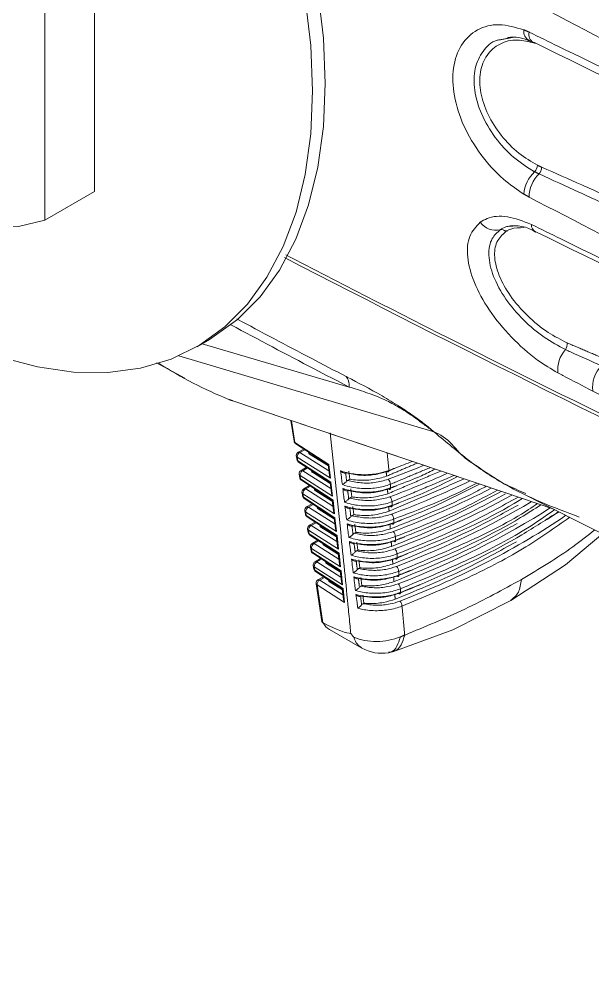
# Model space of a CAD drawing. Extents: x 2 to 136, y 1 to 99.
# Drawn here: x 99.032 to 100.569, y 7.452 to 10.04 of the extents above; entities that cross this region are included whole.
import ezdxf

# ---------------------------------------------------------------- set-up
doc = ezdxf.new("R2010")
doc.units = 0
doc.header["$MEASUREMENT"] = 0
doc.linetypes.add('SLD-Solid', pattern=[0])
doc.layers.add('OBJECT', color=7, linetype='CONTINUOUS')

msp = doc.modelspace()

# ---------------------------------------------------------------- linework, layer by layer
at = {"layer": 'OBJECT', "linetype": 'SLD-Solid', "lineweight": 15}
for p, q in [((99.2336, 9.5786), (99.2336, 16.9051)), ((99.1007, 9.5018), (99.1007, 16.8284)), ((99.1007, 9.5018), (99.2336, 9.5786)), ((100.3298, 9.475), (100.3403, 9.4727)), ((99.5077, 9.1623), (99.5416, 9.1819)), ((99.522, 9.1705), (99.9165, 9.0544)), ((99.4597, 9.1379), (100.1402, 8.9351)), ((99.3999, 9.1191), (99.4759, 9.0782)), ((99.5937, 9.0212), (100.3337, 8.7714)), ((99.7599, 8.9648), (99.7685, 8.9092)), ((99.762, 8.9641), (99.7711, 8.9059)), ((99.7711, 8.9059), (99.8622, 8.8466)), ((99.773, 8.9024), (99.8602, 8.8456)), ((99.7946, 8.8883), (99.7796, 8.8796)), ((99.7973, 8.8865), (99.7845, 8.8791)), ((99.7845, 8.8791), (99.8619, 8.8302)), ((99.8076, 8.8798), (99.8079, 8.8779)), ((99.8098, 8.8784), (99.8104, 8.8747)), ((99.7747, 8.8694), (99.7761, 8.8603)), ((99.7772, 8.8661), (99.7786, 8.857)), ((99.8664, 8.8097), (99.7772, 8.8661)), ((99.7786, 8.857), (99.8676, 8.7991)), ((99.7806, 8.8534), (99.8656, 8.7981)), ((99.8605, 8.843), (99.8104, 8.8747)), ((99.8021, 8.8394), (99.7872, 8.8307)), ((99.8048, 8.8376), (99.7921, 8.8302)), ((99.7921, 8.8302), (99.8673, 8.7827)), ((99.8152, 8.8309), (99.8155, 8.829)), ((99.8174, 8.8294), (99.818, 8.8258)), ((99.8658, 8.7955), (99.818, 8.8258)), ((99.8602, 8.8456), (99.8633, 8.8181)), ((99.8622, 8.8466), (99.8664, 8.8097)), ((99.918, 8.8074), (99.9156, 8.8291)), ((99.7823, 8.8205), (99.7837, 8.8113)), ((99.7848, 8.8172), (99.7862, 8.808)), ((99.8718, 8.7622), (99.7848, 8.8172)), ((99.7862, 8.808), (99.873, 8.7516)), ((99.7881, 8.8045), (99.8709, 8.7506)), ((99.9123, 8.8041), (99.918, 8.8074)), ((99.8097, 8.7904), (99.7947, 8.7818)), ((99.8124, 8.7887), (99.7997, 8.7813)), ((99.7997, 8.7813), (99.8727, 8.7352)), ((99.8228, 8.7819), (99.823, 8.7801)), ((99.825, 8.7805), (99.8255, 8.7769)), ((99.8712, 8.748), (99.8255, 8.7769)), ((99.8656, 8.7981), (99.8687, 8.7705)), ((99.8676, 8.7991), (99.8718, 8.7622)), ((99.9234, 8.7599), (99.921, 8.7815)), ((99.7899, 8.7716), (99.7913, 8.7624)), ((99.7924, 8.7683), (99.7938, 8.7591)), ((99.8771, 8.7147), (99.7924, 8.7683)), ((99.7938, 8.7591), (99.8783, 8.704)), ((99.7957, 8.7555), (99.8763, 8.703)), ((99.8709, 8.7506), (99.8741, 8.723)), ((99.873, 8.7516), (99.8771, 8.7147)), ((99.9181, 8.7568), (99.9234, 8.7599)), ((100.3337, 8.7714), (100.4646, 8.7272)), ((100.3337, 8.7714), (100.3363, 8.7706)), ((99.7974, 8.7227), (99.7989, 8.7134)), ((99.8172, 8.7415), (99.8023, 8.7329)), ((99.8199, 8.7398), (99.8072, 8.7324)), ((99.8072, 8.7324), (99.8781, 8.6877)), ((99.8303, 8.733), (99.8306, 8.7312)), ((99.8326, 8.7315), (99.8331, 8.728)), ((99.8766, 8.7004), (99.8331, 8.728)), ((99.9288, 8.7124), (99.9264, 8.734)), ((99.7999, 8.7194), (99.8014, 8.7101)), ((99.8825, 8.6672), (99.7999, 8.7194)), ((99.8014, 8.7101), (99.8837, 8.6565)), ((99.8033, 8.7066), (99.8817, 8.6555)), ((99.8763, 8.7031), (99.8794, 8.6755)), ((99.8783, 8.704), (99.8825, 8.6672)), ((99.9239, 8.7095), (99.9288, 8.7124)), ((99.805, 8.6738), (99.8064, 8.6645)), ((99.8075, 8.6705), (99.8089, 8.6612)), ((99.8879, 8.6197), (99.8075, 8.6705)), ((99.8248, 8.6926), (99.8099, 8.684)), ((99.8275, 8.6908), (99.8148, 8.6835)), ((99.8148, 8.6835), (99.8834, 8.6401)), ((99.8379, 8.684), (99.8382, 8.6823)), ((99.8401, 8.6826), (99.8407, 8.6791)), ((99.882, 8.6529), (99.8407, 8.6791)), ((99.9342, 8.6649), (99.9317, 8.6865)), ((99.8089, 8.6612), (99.8891, 8.609)), ((99.8109, 8.6576), (99.8871, 8.608)), ((99.8817, 8.6555), (99.8848, 8.628)), ((99.8837, 8.6565), (99.8879, 8.6197)), ((99.9297, 8.6623), (99.9342, 8.6649)), ((99.8126, 8.6249), (99.814, 8.6155)), ((99.8151, 8.6216), (99.8165, 8.6122)), ((99.8933, 8.5722), (99.8151, 8.6216)), ((99.8323, 8.6437), (99.8175, 8.6351)), ((99.835, 8.6419), (99.8224, 8.6346)), ((99.8224, 8.6346), (99.8888, 8.5926)), ((99.8455, 8.6351), (99.8458, 8.6334)), ((99.8477, 8.6336), (99.8483, 8.6301)), ((99.8874, 8.6054), (99.8483, 8.6301)), ((99.9396, 8.6173), (99.9371, 8.639)), ((99.8165, 8.6122), (99.8945, 8.5615)), ((99.8185, 8.6087), (99.8925, 8.5605)), ((99.8398, 8.5947), (99.825, 8.5862)), ((99.8425, 8.593), (99.83, 8.5857)), ((99.8871, 8.608), (99.8902, 8.5805)), ((99.8891, 8.609), (99.8933, 8.5722)), ((99.9356, 8.615), (99.9396, 8.6173)), ((99.8201, 8.576), (99.8216, 8.5666)), ((99.8226, 8.5727), (99.8241, 8.5633)), ((99.8987, 8.5246), (99.8226, 8.5727)), ((99.83, 8.5857), (99.8942, 8.5451)), ((99.8531, 8.5861), (99.8533, 8.5845)), ((99.8553, 8.5847), (99.8558, 8.5812)), ((99.8928, 8.5579), (99.8558, 8.5812)), ((99.9415, 8.5678), (99.945, 8.5698)), ((99.945, 8.5698), (99.9425, 8.5915)), ((99.8241, 8.5633), (99.8999, 8.514)), ((99.826, 8.5597), (99.8979, 8.513)), ((99.8474, 8.5458), (99.8326, 8.5373)), ((99.8501, 8.5441), (99.8375, 8.5368)), ((99.8925, 8.5605), (99.8956, 8.533)), ((99.8945, 8.5615), (99.8987, 8.5246)), ((99.9503, 8.5223), (99.9479, 8.544)), ((99.8277, 8.5271), (99.8434, 8.4259)), ((99.8302, 8.5238), (99.8459, 8.4223)), ((99.9041, 8.4771), (99.8302, 8.5238)), ((99.8375, 8.5368), (99.8996, 8.4976)), ((99.8607, 8.5372), (99.8609, 8.5356)), ((99.8629, 8.5357), (99.8634, 8.5323)), ((99.8981, 8.5104), (99.8634, 8.5323)), ((99.9475, 8.5206), (99.9503, 8.5223)), ((99.8978, 8.513), (99.901, 8.4854)), ((99.8999, 8.514), (99.9041, 8.4771)), ((99.9557, 8.4748), (99.9533, 8.4964)), ((99.9534, 8.4735), (99.9557, 8.4748)), ((99.8636, 8.4045), (99.9503, 8.3544)), ((100.0227, 8.3423), (100.0313, 8.3442))]:
    msp.add_line(p, q, dxfattribs=at)
at = {"layer": 'OBJECT', "linetype": 'SLD-Solid', "lineweight": 15, "flags": 128}
for points in [[(99.5416, 9.1819), (99.5486, 9.186), (99.617, 9.2352), (99.6777, 9.2961), (99.73, 9.3682), (99.7735, 9.4507), (99.8077, 9.5429), (99.8324, 9.644), (99.8473, 9.7529), (99.8523, 9.8686), (99.8473, 9.9901), (99.8324, 10.1163), (99.8077, 10.2458), (99.7735, 10.3776), (99.73, 10.5103), (99.6777, 10.6428), (99.617, 10.7737), (99.5486, 10.9019), (99.4731, 11.0261), (99.3912, 11.1452), (99.3036, 11.2581), (99.235, 11.3377)], [(97.9079, 10.219), (97.9578, 10.1189), (98.029, 9.9921), (98.107, 9.8697), (98.1912, 9.7529), (98.2808, 9.6427), (98.3748, 9.5402), (98.4724, 9.4464), (98.5726, 9.3622), (98.6747, 9.2882), (98.7775, 9.2253), (98.8801, 9.1741), (98.9816, 9.1349), (99.0809, 9.1082), (99.1773, 9.0942), (99.2697, 9.0931), (99.3572, 9.1048), (99.4392, 9.1294), (99.5147, 9.1664), (99.5831, 9.2156), (99.6437, 9.2765), (99.696, 9.3486), (99.7395, 9.4311), (99.7738, 9.5233), (99.7985, 9.6244), (99.8134, 9.7333), (99.8184, 9.849), (99.8134, 9.9705), (99.7985, 10.0967), (99.7738, 10.2262), (99.7395, 10.358), (99.696, 10.4907), (99.6437, 10.6232), (99.5831, 10.7541), (99.5147, 10.8823), (99.4392, 11.0065), (99.3572, 11.1256), (99.2697, 11.2385), (99.2336, 11.2803)], [(98.2168, 10.0121), (98.2877, 9.9135), (98.3642, 9.8221), (98.4451, 9.7393), (98.5293, 9.6664), (98.6154, 9.6044), (98.7021, 9.5543), (98.7882, 9.5169), (98.8723, 9.4927), (98.9533, 9.482), (99.0298, 9.4851), (99.1007, 9.5018)], [(100.3993, 9.9822), (100.405, 9.9803), (100.4152, 9.9754)], [(99.5992, 9.0189), (99.9728, 8.8932), (100.3363, 8.7706)], [(100.0175, 8.828), (100.0186, 8.8273), (100.0195, 8.8269), (100.0204, 8.8268), (100.0212, 8.827), (100.0219, 8.8276), (100.0224, 8.8284), (100.0227, 8.8296), (100.0229, 8.831)], [(100.0221, 8.7813), (100.0231, 8.7806), (100.0241, 8.7801), (100.025, 8.78), (100.0258, 8.7803), (100.0264, 8.7808), (100.0269, 8.7817), (100.0273, 8.7828), (100.0274, 8.7842)], [(100.0266, 8.7346), (100.0276, 8.7338), (100.0286, 8.7334), (100.0295, 8.7333), (100.0303, 8.7335), (100.0309, 8.7341), (100.0315, 8.735), (100.0318, 8.7361), (100.0319, 8.7375)], [(100.0311, 8.6879), (100.0321, 8.6871), (100.0331, 8.6867), (100.034, 8.6866), (100.0348, 8.6868), (100.0355, 8.6874), (100.036, 8.6883), (100.0363, 8.6894), (100.0365, 8.6908)], [(100.35, 8.4824), (100.4959, 8.5782), (100.5958, 8.6615)], [(100.0355, 8.6412), (100.0366, 8.6404), (100.0375, 8.64), (100.0385, 8.6399), (100.0393, 8.6401), (100.0399, 8.6407), (100.0405, 8.6416), (100.0408, 8.6427), (100.041, 8.6441)], [(100.04, 8.5945), (100.041, 8.5937), (100.042, 8.5933), (100.0429, 8.5932), (100.0437, 8.5935), (100.0444, 8.594), (100.0449, 8.5949), (100.0453, 8.5961), (100.0454, 8.5974)], [(100.0444, 8.5478), (100.0455, 8.547), (100.0465, 8.5466), (100.0474, 8.5465), (100.0482, 8.5468), (100.0489, 8.5473), (100.0494, 8.5482), (100.0497, 8.5494), (100.0499, 8.5508)], [(100.0488, 8.5011), (100.0499, 8.5004), (100.0509, 8.5), (100.0518, 8.4999), (100.0526, 8.5001), (100.0533, 8.5007), (100.0538, 8.5016), (100.0542, 8.5027), (100.0543, 8.5041)], [(100.033, 8.3446), (100.1939, 8.4038), (100.35, 8.4824)]]:
    msp.add_lwpolyline(points, dxfattribs=at)
at = {"layer": 'OBJECT', "linetype": 'SLD-Solid', "lineweight": 15}
for centre, radius, start, end in [((100.3571, 9.9056), 0.0871, 61.0066, 100.6556), ((100.4134, 10.0086), 0.0293, 172.9089, 241.9965), ((100.4247, 10.0005), 0.0268, 168.4453, 237.8734), ((122.6086, 55.2861), 50.453, 243.8981, 246.50991), ((100.4781, 9.5632), 0.0942, 133.3263, 174.7892), ((100.3917, 9.6514), 0.0294, 317.8839, 355.3512), ((100.4051, 9.6439), 0.0271, 318.3427, 359.7232), ((100.4862, 9.5626), 0.0877, 133.8339, 179.1761), ((100.3096, 9.526), 0.0512, 215.3601, 283.3663), ((100.3245, 9.4623), 0.0143, 37.6517, 102.5397), ((100.3604, 9.3871), 0.0999, 56.1493, 102.3301), ((100.4277, 9.4902), 0.0231, 179.9651, 240.8632), ((122.7539, 54.8045), 50.5379, 243.76939, 246.37244), ((121.4409, 51.2959), 47.1798, 242.61971, 246.45069), ((100.4758, 9.1701), 0.0252, 322.8439, 6.2674), ((100.5568, 9.1006), 0.0815, 138.3373, 185.7076), ((100.0348, 10.1025), 1.1679, 237.4686, 247.8095), ((100.651, 9.0528), 0.0824, 134.7607, 186.2275), ((100.1266, 8.8957), 0.0417, 62.947, 71.001), ((99.7784, 8.9107), 0.01, 188.8019, 236.9399), ((99.7732, 8.9101), 0.00472, 191.2048, 243.2281), ((99.7757, 8.9061), 0.00462, 182.4762, 234.3658), ((99.7846, 8.8709), 0.01, 119.9973, 180), ((99.7915, 8.8667), 0.0143, 119.0768, 182.2792), ((99.7817, 8.8751), 0.00496, 54.7099, 114.6525), ((99.7846, 8.8709), 0.01, 180, 188.8019), ((99.7793, 8.8703), 0.00472, 191.207, 243.2272), ((99.786, 8.8618), 0.01, 188.8019, 236.9399), ((99.7808, 8.8612), 0.00472, 191.2043, 243.2379), ((99.7832, 8.8572), 0.00462, 182.4804, 234.3552), ((99.7922, 8.822), 0.01, 119.9973, 180), ((99.799, 8.8178), 0.0143, 119.0749, 182.2793), ((99.7892, 8.8262), 0.00496, 54.6844, 114.6779), ((99.7922, 8.822), 0.01, 180, 188.8019), ((99.7869, 8.8214), 0.00472, 191.2017, 243.2325), ((99.7936, 8.8128), 0.01, 188.8019, 236.9399), ((99.7883, 8.8122), 0.00472, 191.2015, 243.2314), ((99.7908, 8.8082), 0.00462, 182.4918, 234.3446), ((100.0072, 8.7937), 0.0193, 359.708, 43.6784), ((99.7997, 8.7731), 0.01, 119.9973, 180), ((99.8066, 8.7689), 0.0143, 119.0767, 182.2776), ((99.7968, 8.7773), 0.00496, 54.7099, 114.6525), ((99.7997, 8.7731), 0.01, 180, 188.8019), ((99.7945, 8.7725), 0.00472, 191.2055, 243.2367), ((99.8012, 8.7639), 0.01, 188.8019, 236.9399), ((99.7959, 8.7633), 0.00472, 191.207, 243.2272), ((99.7984, 8.7593), 0.00462, 182.4734, 234.3695), ((100.0118, 8.747), 0.0192, 359.723, 43.9033), ((115.9563, 39.1905), 34.1768, 242.90102, 248.22557), ((99.8073, 8.7242), 0.01, 119.9973, 180), ((99.8073, 8.7242), 0.01, 180, 188.8019), ((99.8021, 8.7236), 0.00472, 191.2066, 243.2284), ((99.8142, 8.72), 0.0143, 119.0796, 182.2765), ((99.8044, 8.7284), 0.00496, 54.7099, 114.6525), ((99.8087, 8.715), 0.01, 188.8019, 236.9399), ((99.8035, 8.7143), 0.00472, 191.2061, 243.2268), ((99.806, 8.7103), 0.00462, 182.477, 234.3658), ((100.0164, 8.7003), 0.0191, 359.7362, 44.1297), ((99.8149, 8.6753), 0.01, 119.9973, 180), ((99.8149, 8.6753), 0.01, 180, 188.8019), ((99.8096, 8.6747), 0.00472, 191.202, 243.233), ((99.8217, 8.6711), 0.0143, 119.0755, 182.2788), ((99.812, 8.6795), 0.00496, 54.694, 114.6684), ((99.8163, 8.666), 0.01, 188.8019, 236.9399), ((99.8111, 8.6654), 0.00472, 191.2001, 243.2408), ((99.8136, 8.6614), 0.00462, 182.4807, 234.3557), ((100.021, 8.6537), 0.019, 359.7469, 44.3582), ((99.8225, 8.6264), 0.01, 119.9973, 180), ((99.8225, 8.6264), 0.01, 180, 188.8019), ((99.8172, 8.6258), 0.00472, 191.2118, 243.2232), ((99.8293, 8.6222), 0.0143, 119.0768, 182.2794), ((99.8195, 8.6306), 0.00496, 54.7099, 114.6525), ((100.0256, 8.607), 0.0189, 359.7602, 44.5854), ((99.8239, 8.6171), 0.01, 188.8019, 236.9399), ((99.8187, 8.6164), 0.00472, 191.2013, 243.2324), ((99.8211, 8.6124), 0.00462, 182.4911, 234.3444), ((99.83, 8.5775), 0.01, 119.9973, 180), ((99.83, 8.5775), 0.01, 180, 188.8019), ((99.8248, 8.5769), 0.00472, 191.2073, 243.2277), ((99.8369, 8.5733), 0.0143, 119.0796, 182.2765), ((99.8271, 8.5817), 0.00496, 54.7099, 114.6525), ((100.0301, 8.5603), 0.0188, 359.7753, 44.8093), ((99.8315, 8.5681), 0.01, 188.8019, 236.9399), ((99.8262, 8.5675), 0.00472, 191.2018, 243.2319), ((99.8287, 8.5635), 0.00462, 182.4763, 234.3657), ((99.8376, 8.5286), 0.01, 119.9973, 180), ((99.8376, 8.5286), 0.01, 180, 188.8019), ((99.8323, 8.528), 0.00472, 191.2043, 243.2379), ((99.8445, 8.5244), 0.0143, 119.0755, 182.2788), ((99.8347, 8.5328), 0.00496, 54.694, 114.6684), ((100.0347, 8.5137), 0.0188, 359.7875, 45.039), ((100.0392, 8.4671), 0.0187, 359.8005, 45.2674), ((100.0039, 8.4522), 0.1115, 241.1281, 279.474)]:
    msp.add_arc(centre, radius, start, end, dxfattribs=at)
for centre, major_axis, ratio, start_param, end_param in [((99.8179, 8.8785), (0.0101, 0.0001), 0.569185, 3.222173, 3.860589), ((99.8255, 8.8296), (0.0101, 0.0001), 0.569185, 3.222173, 3.860589), ((99.8696, 8.8514), (0.0094, 0.00581), 0.034264, 3.157743, 3.78947), ((98.8246, 9.8918), (2.2176, 0.0166), 0.572227, 5.276105, 5.287253), ((98.8232, 9.8994), (2.2169, -0.0169), 0.582304, 5.287711, 5.338827), ((99.8737, 8.8146), (-0.0075, 0.0119), 0.628226, 0.918937, 1.582964), ((98.8232, 9.8487), (2.2137, -0.0169), 0.582304, 5.291076, 5.375266), ((98.8232, 9.7981), (2.2104, -0.0169), 0.582304, 5.294449, 5.411712), ((99.8331, 8.7807), (0.0101, 0.0001), 0.569185, 3.222173, 3.860589), ((99.875, 8.8039), (0.0094, 0.00581), 0.034264, 3.157743, 3.78947), ((98.8246, 9.8412), (2.2143, 0.0166), 0.572227, 5.279468, 5.291168), ((98.8232, 9.7475), (2.2072, -0.0168), 0.582304, 5.29783, 5.448165), ((99.8791, 8.767), (-0.0075, 0.0119), 0.628226, 0.918937, 1.582964), ((99.8803, 8.7564), (0.0094, 0.00581), 0.034264, 3.157743, 3.78947), ((98.8232, 9.6969), (2.2039, -0.0168), 0.582304, 5.301219, 5.483373), ((99.8406, 8.7318), (0.0101, 0.0001), 0.569185, 3.222173, 3.860589), ((99.8845, 8.7195), (-0.0075, 0.0119), 0.628226, 0.918937, 1.582964), ((98.8246, 9.7905), (2.2111, 0.0166), 0.572227, 5.282839, 5.295171), ((98.8232, 9.6462), (2.2007, -0.0168), 0.582304, 5.304616, 5.518223), ((98.8232, 9.5956), (2.1974, -0.0168), 0.582304, 5.308021, 5.554629), ((99.8857, 8.7089), (0.0094, 0.00581), 0.034264, 3.157743, 3.78947), ((98.8246, 9.7399), (2.2078, 0.0165), 0.572227, 5.286218, 5.299967), ((98.8232, 9.545), (2.1942, -0.0167), 0.582304, 5.311435, 5.58482), ((98.8246, 9.5374), (2.1948, 0.0164), 0.572227, 5.539778, 5.561715), ((99.8482, 8.6829), (0.0101, 0.0001), 0.569185, 3.222173, 3.860589), ((99.8899, 8.672), (-0.0075, 0.0119), 0.628226, 0.918937, 1.582964), ((99.8911, 8.6613), (0.0094, 0.00581), 0.034264, 3.157743, 3.78947), ((98.8246, 9.6893), (2.2046, 0.0165), 0.572227, 5.289605, 5.305336), ((99.8558, 8.634), (0.0101, 0.0001), 0.569185, 3.222173, 3.860589), ((99.8953, 8.6245), (-0.0075, 0.0119), 0.628226, 0.918937, 1.582964), ((99.8965, 8.6138), (0.0094, 0.00581), 0.034264, 3.157743, 3.78947), ((98.8246, 9.6387), (2.2013, 0.0165), 0.572227, 5.293, 5.311646), ((99.8634, 8.5851), (0.0101, 0.0001), 0.569185, 3.222173, 3.860589), ((99.9007, 8.577), (-0.0075, 0.0119), 0.628226, 0.918937, 1.582964), ((99.9019, 8.5663), (0.0094, 0.00581), 0.034264, 3.157743, 3.78947), ((98.8246, 9.588), (2.1981, 0.0165), 0.572227, 5.296403, 5.319764), ((99.8709, 8.5362), (0.0101, 0.0001), 0.569185, 3.222173, 3.860589), ((99.906, 8.5295), (-0.0075, 0.0119), 0.628226, 0.918937, 1.582964), ((98.8246, 9.5374), (2.1948, 0.0164), 0.572227, 5.299815, 5.33212), ((99.9073, 8.5188), (0.0094, 0.00581), 0.034264, 3.157743, 3.78947), ((99.9114, 8.4819), (-0.0075, 0.0119), 0.628226, 0.918937, 1.582964), ((98.3909, 9.3932), (1.5344, -0.9976), 0.038755, 5.984867, 6.22598), ((99.9207, 8.5101), (0.0554, 0.1065), 0.604579, 2.781893, 3.114951)]:
    msp.add_ellipse(centre, major_axis=major_axis, ratio=ratio, start_param=start_param, end_param=end_param, dxfattribs=at)
for points, knots in [([(99.2336, 11.5534), (99.2341, 11.5531), (99.2924, 11.5201), (99.5832, 11.3564), (100.1477, 11.0464), (100.9403, 10.6302), (101.7852, 10.2053), (102.3624, 9.9322), (102.651, 9.7957)], [0, 0, 0, 0, 0.000431, 0.053488, 0.265724, 0.510472, 0.755253, 1, 1, 1, 1]), ([(102.6337, 9.7669), (102.3353, 9.9081), (101.7386, 10.1903), (100.8655, 10.6306), (100.028, 11.0707), (99.4916, 11.3707), (99.2336, 11.5151)], [0, 0, 0, 0, 0.25437, 0.50874, 0.763705, 1, 1, 1, 1]), ([(99.2336, 11.4049), (99.465, 11.2756), (99.98, 10.9879), (100.8026, 10.5565), (101.6948, 10.1071), (102.3058, 9.8187), (102.6112, 9.6746)], [0, 0, 0, 0, 0.213567, 0.475298, 0.737649, 1, 1, 1, 1]), ([(102.5806, 9.6224), (102.5531, 9.6352), (102.4154, 9.6993), (102.0593, 9.8672), (101.5169, 10.1297), (100.7996, 10.4901), (100.0347, 10.8892), (99.4951, 11.1885), (99.2331, 11.3338)], [0, 0, 0, 0, 0.023753, 0.118768, 0.308831, 0.498894, 0.756651, 1, 1, 1, 1]), ([(100.5691, 10.5244), (100.5956, 10.5117), (100.7282, 10.4482), (101.075, 10.2843), (101.6144, 10.036), (102.1528, 9.7966), (102.4763, 9.6573), (102.5785, 9.6133)], [0, 0, 0, 0, 0.040495, 0.202477, 0.526502, 0.850526, 1, 1, 1, 1]), ([(100.4723, 10.1515), (100.4802, 10.1479), (100.5201, 10.1299), (100.6877, 10.0543), (101.3699, 9.7464), (102.0201, 9.4529), (102.5428, 9.217)], [0, 0, 0, 0, 0.011559, 0.057797, 0.242748, 1, 1, 1, 1]), ([(100.4633, 10.1342), (100.8002, 9.9596), (101.4743, 9.6103), (102.1713, 9.2773), (102.5199, 9.1108)], [0, 0, 0, 0, 0.499822, 1, 1, 1, 1]), ([(102.4876, 9.0493), (102.4601, 9.0622), (102.3228, 9.127), (101.9674, 9.2968), (101.4261, 9.562), (100.8697, 9.8435), (100.5318, 10.0202), (100.4047, 10.0867)], [0, 0, 0, 0, 0.038714, 0.19357, 0.503334, 0.813098, 1, 1, 1, 1]), ([(100.3843, 9.5717), (100.3658, 9.5842), (100.3247, 9.6122), (100.2671, 9.6763), (100.2205, 9.7544), (100.1944, 9.836), (100.192, 9.9122), (100.214, 9.9749), (100.2576, 10.0156), (100.3167, 10.0318), (100.3618, 10.0187), (100.3843, 10.0122)], [0, 0, 0, 0, 0.092377, 0.205904, 0.319098, 0.43222, 0.545967, 0.660462, 0.7748, 0.887588, 1, 1, 1, 1]), ([(100.3984, 10.0059), (100.4248, 9.9931), (100.5565, 9.929), (100.9008, 9.7634), (101.4363, 9.5123), (102.0015, 9.2558), (102.3542, 9.101), (102.4871, 9.0426)], [0, 0, 0, 0, 0.038703, 0.193516, 0.503195, 0.812873, 1, 1, 1, 1]), ([(100.4135, 9.6317), (100.3943, 9.6436), (100.356, 9.6674), (100.3057, 9.7227), (100.2686, 9.7857), (100.2497, 9.8506), (100.2509, 9.9104), (100.273, 9.9562), (100.2988, 9.9822), (100.3187, 9.9852), (100.3218, 9.9857)], [0, 0, 0, 0, 0.140021, 0.280187, 0.420998, 0.560874, 0.699088, 0.836552, 0.974885, 1, 1, 1, 1]), ([(100.4129, 9.9765), (100.3975, 9.9804), (100.3639, 9.9889), (100.3186, 9.9768), (100.2833, 9.9466), (100.2652, 9.9001), (100.2664, 9.8441), (100.2863, 9.7845), (100.3223, 9.7278), (100.3693, 9.6794), (100.4042, 9.6589), (100.421, 9.649)], [0, 0, 0, 0, 0.097546, 0.212596, 0.32784, 0.441951, 0.554466, 0.666347, 0.779137, 0.893616, 1, 1, 1, 1]), ([(100.4323, 9.6437), (100.4682, 9.628), (100.5232, 9.604), (100.5782, 9.5794), (100.5972, 9.5708)], [0, 0, 0, 0, 0.653616, 1, 1, 1, 1]), ([(100.5882, 9.5512), (100.5694, 9.5599), (100.5151, 9.585), (100.4609, 9.6097), (100.4254, 9.6258)], [0, 0, 0, 0, 0.346407, 1, 1, 1, 1]), ([(102.4871, 8.5292), (102.4595, 8.5421), (102.3219, 8.6067), (101.9656, 8.7759), (101.4229, 9.0404), (100.865, 9.3212), (100.5261, 9.4974), (100.3984, 9.5638)], [0, 0, 0, 0, 0.038703, 0.193516, 0.503195, 0.812873, 1, 1, 1, 1]), ([(100.2678, 9.4964), (100.2737, 9.4999), (100.2933, 9.5115), (100.3386, 9.5161), (100.3827, 9.4988), (100.4047, 9.4902)], [0, 0, 0, 0, 0.177217, 0.589279, 1, 1, 1, 1]), ([(100.4757, 9.0925), (100.4575, 9.1032), (100.4151, 9.1283), (100.3491, 9.187), (100.2894, 9.2598), (100.2483, 9.3352), (100.2305, 9.4041), (100.2351, 9.4624), (100.2569, 9.4851), (100.2678, 9.4964)], [0, 0, 0, 0, 0.113847, 0.266221, 0.419042, 0.568814, 0.71471, 0.857561, 1, 1, 1, 1]), ([(100.4959, 9.1548), (100.4767, 9.165), (100.4383, 9.1855), (100.3818, 9.2338), (100.3337, 9.2904), (100.3001, 9.3517), (100.2874, 9.4086), (100.2952, 9.4525), (100.3134, 9.469), (100.3214, 9.4762)], [0, 0, 0, 0, 0.14155, 0.283787, 0.432637, 0.585437, 0.737167, 0.884055, 1, 1, 1, 1]), ([(100.3214, 9.4762), (100.3261, 9.4791), (100.337, 9.4859), (100.3524, 9.4862), (100.3612, 9.4863)], [0, 0, 0, 0, 0.424719, 1, 1, 1, 1]), ([(100.3853, 9.4819), (100.3727, 9.4817), (100.3538, 9.4815), (100.3403, 9.4736), (100.3358, 9.471)], [0, 0, 0, 0, 0.667722, 1, 1, 1, 1]), ([(100.4047, 9.4902), (100.431, 9.4773), (100.5624, 9.413), (100.9058, 9.2468), (101.4399, 8.9947), (102.0036, 8.7372), (102.3553, 8.5817), (102.4876, 8.5232)], [0, 0, 0, 0, 0.038714, 0.19357, 0.503334, 0.813098, 1, 1, 1, 1]), ([(100.3358, 9.471), (100.3269, 9.4626), (100.3089, 9.4458), (100.3037, 9.4031), (100.316, 9.3528), (100.3467, 9.2978), (100.3927, 9.2446), (100.4471, 9.1998), (100.4838, 9.1814), (100.5009, 9.1728)], [0, 0, 0, 0, 0.138029, 0.276202, 0.417078, 0.562971, 0.714021, 0.86692, 1, 1, 1, 1]), ([(99.7465, 9.4085), (99.8941, 9.3326), (100.2482, 9.1506), (100.8953, 8.8327), (101.6887, 8.4557), (102.2833, 8.1902), (102.5806, 8.0575)], [0, 0, 0, 0, 0.161478, 0.387353, 0.693677, 1, 1, 1, 1]), ([(99.9165, 9.0543), (99.8851, 9.0706), (99.7789, 9.1255), (99.6734, 9.1817), (99.5992, 9.2213)], [0, 0, 0, 0, 0.296122, 1, 1, 1, 1]), ([(99.6151, 9.2372), (99.6813, 9.2018), (99.7787, 9.1497), (99.8769, 9.0989), (99.9083, 9.0826)], [0, 0, 0, 0, 0.679585, 1, 1, 1, 1]), ([(100.593, 9.1113), (100.5653, 9.1237), (100.5329, 9.1382), (100.5006, 9.1527), (100.4959, 9.1548)], [0, 0, 0, 0, 0.856217, 1, 1, 1, 1]), ([(100.5691, 9.0438), (100.5425, 9.0576), (100.5114, 9.0737), (100.4802, 9.0901), (100.4757, 9.0925)], [0, 0, 0, 0, 0.853894, 1, 1, 1, 1]), ([(99.9083, 9.0826), (99.9092, 9.0821), (99.9399, 9.0662), (99.9853, 9.0426), (100.0483, 9.0048), (100.0892, 8.9771), (100.1228, 8.9522), (100.138, 8.9392), (100.1455, 8.9328)], [0, 0, 0, 0, 0.01186, 0.400275, 0.577865, 0.721205, 0.860697, 1, 1, 1, 1]), ([(99.9083, 9.0826), (99.9109, 9.079), (99.916, 9.0719), (99.9164, 9.0602), (99.9165, 9.0543)], [0, 0, 0, 0, 0.500003, 1, 1, 1, 1]), ([(100.1402, 8.9351), (100.1402, 8.9351), (100.1349, 8.9417), (100.1178, 8.9532), (100.0883, 8.9759), (100.0642, 8.9914), (100.0392, 9.0066), (100.0226, 9.0154), (99.9929, 9.0288), (99.961, 9.0405), (99.9306, 9.0503), (99.9165, 9.0544), (99.9165, 9.0544)], [0, 0, 0, 0, 0.000009, 0.138314, 0.276606, 0.396733, 0.417143, 0.570177, 0.591105, 0.795128, 0.999992, 1, 1, 1, 1]), ([(102.5785, 8.0641), (102.5508, 8.0769), (102.4122, 8.1408), (102.0537, 8.3085), (101.5079, 8.5708), (100.9778, 8.8343), (100.6671, 8.9936), (100.5691, 9.0438)], [0, 0, 0, 0, 0.040495, 0.202477, 0.526502, 0.850527, 1, 1, 1, 1]), ([(99.9206, 8.3938), (99.9202, 8.3981), (99.9181, 8.4196), (99.9092, 8.5102), (99.8919, 8.6846), (99.8749, 8.8427), (99.8653, 8.9313)], [0, 0, 0, 0, 0.024147, 0.120738, 0.507103, 1, 1, 1, 1]), ([(100.2547, 8.8452), (100.2473, 8.8496), (100.2057, 8.8746), (100.1836, 8.9222), (100.1402, 8.9351), (100.1402, 8.9351), (100.1402, 8.9351)], [0, 0, 0, 0, 0.177098, 0.999989, 0.999998, 1, 1, 1, 1]), ([(100.1455, 8.9328), (100.1762, 8.907), (100.2376, 8.8555), (100.3182, 8.7989), (100.3724, 8.7765), (100.3896, 8.7694)], [0, 0, 0, 0, 0.405198, 0.810396, 1, 1, 1, 1]), ([(100.0229, 8.831), (100.0285, 8.833), (100.0496, 8.8409), (100.0703, 8.8491), (100.0854, 8.8552)], [0, 0, 0, 0, 0.265734, 1, 1, 1, 1]), ([(99.8935, 8.8298), (99.8958, 8.829), (99.9038, 8.8262), (99.9248, 8.8211), (99.9583, 8.8181), (99.9947, 8.8218), (100.0147, 8.8283), (100.0229, 8.831)], [0, 0, 0, 0, 0.059775, 0.207161, 0.501412, 0.795934, 1, 1, 1, 1]), ([(99.8935, 8.8298), (99.8935, 8.8298), (99.8945, 8.8288), (99.8968, 8.8266), (99.9005, 8.8244), (99.9042, 8.8234), (99.906, 8.8239), (99.9068, 8.8241)], [0, 0, 0, 0, 0.007738, 0.250681, 0.570349, 0.807207, 1, 1, 1, 1]), ([(99.898, 8.7931), (99.8974, 8.7981), (99.8959, 8.8104), (99.8944, 8.8226), (99.8935, 8.8298)], [0, 0, 0, 0, 0.412558, 1, 1, 1, 1]), ([(100.0175, 8.828), (100.0064, 8.8248), (99.9842, 8.8182), (99.9447, 8.8166), (99.9204, 8.8218), (99.9078, 8.8246)], [0, 0, 0, 0, 0.324207, 0.648491, 1, 1, 1, 1]), ([(100.0274, 8.7842), (100.033, 8.7863), (100.0609, 8.7969), (100.1027, 8.8123), (100.1352, 8.8283), (100.1473, 8.8343)], [0, 0, 0, 0, 0.135134, 0.675754, 1, 1, 1, 1]), ([(100.5332, 8.7058), (100.4645, 8.7317), (100.3663, 8.7687), (100.2804, 8.8276), (100.2547, 8.8452)], [0, 0, 0, 0, 0.699958, 1, 1, 1, 1]), ([(99.9095, 8.8019), (99.9087, 8.8011), (99.9072, 8.7996), (99.9042, 8.7972), (99.901, 8.7949), (99.8989, 8.7936), (99.898, 8.7931), (99.898, 8.7931)], [0, 0, 0, 0, 0.199292, 0.39709, 0.700903, 0.992025, 1, 1, 1, 1]), ([(99.9095, 8.8019), (99.9103, 8.8026), (99.9112, 8.8034), (99.9121, 8.804), (99.9123, 8.8041)], [0, 0, 0, 0, 0.843625, 1, 1, 1, 1]), ([(99.9123, 8.8041), (99.9238, 8.8015), (99.9469, 8.7963), (99.9861, 8.797), (100.0092, 8.8036), (100.0212, 8.807)], [0, 0, 0, 0, 0.324374, 0.64869, 1, 1, 1, 1]), ([(100.0165, 8.8154), (100.0043, 8.8118), (99.9801, 8.8047), (99.9449, 8.8037), (99.9249, 8.8065), (99.918, 8.8074)], [0, 0, 0, 0, 0.396562, 0.793191, 1, 1, 1, 1]), ([(100.0319, 8.7375), (100.0375, 8.7396), (100.0654, 8.7502), (100.1265, 8.7737), (100.1767, 8.7991), (100.2067, 8.8143)], [0, 0, 0, 0, 0.091055, 0.455332, 1, 1, 1, 1]), ([(100.0265, 8.7936), (100.0207, 8.7917), (100.0031, 8.7858), (99.9694, 8.7812), (99.9333, 8.7834), (99.91, 8.7888), (99.9003, 8.7923), (99.898, 8.7931)], [0, 0, 0, 0, 0.148503, 0.448595, 0.748255, 0.940444, 1, 1, 1, 1]), ([(99.8993, 8.7824), (99.9016, 8.7816), (99.9096, 8.7789), (99.9307, 8.774), (99.9642, 8.7713), (100.0002, 8.7752), (100.0197, 8.7817), (100.0274, 8.7842)], [0, 0, 0, 0, 0.059496, 0.208459, 0.505892, 0.803608, 1, 1, 1, 1]), ([(99.8993, 8.7824), (99.8993, 8.7824), (99.9002, 8.7814), (99.9024, 8.7793), (99.9061, 8.7771), (99.9098, 8.7761), (99.9116, 8.7765), (99.9125, 8.7767)], [0, 0, 0, 0, 0.007814, 0.231086, 0.559201, 0.802806, 1, 1, 1, 1]), ([(99.9038, 8.7457), (99.9032, 8.7507), (99.9017, 8.763), (99.9002, 8.7752), (99.8993, 8.7824)], [0, 0, 0, 0, 0.412522, 1, 1, 1, 1]), ([(100.0221, 8.7813), (100.011, 8.778), (99.9888, 8.7714), (99.9497, 8.7698), (99.9258, 8.7747), (99.9136, 8.7773)], [0, 0, 0, 0, 0.328087, 0.656252, 1, 1, 1, 1]), ([(100.0267, 8.6742), (100.1051, 8.7051), (100.1946, 8.7404), (100.2735, 8.7831), (100.2833, 8.7884)], [0, 0, 0, 0, 0.875483, 1, 1, 1, 1]), ([(100.2583, 8.7969), (100.2514, 8.7931), (100.1835, 8.7564), (100.1055, 8.7268), (100.0355, 8.7003)], [0, 0, 0, 0, 0.10183, 1, 1, 1, 1]), ([(100.0365, 8.6908), (100.042, 8.6929), (100.0699, 8.7036), (100.1502, 8.7352), (100.2179, 8.7699), (100.2657, 8.7944)], [0, 0, 0, 0, 0.068703, 0.343559, 1, 1, 1, 1]), ([(100.3136, 8.7782), (100.2878, 8.764), (100.2035, 8.7176), (100.107, 8.6798), (100.04, 8.6536)], [0, 0, 0, 0, 0.305655, 1, 1, 1, 1]), ([(100.041, 8.6441), (100.0465, 8.6463), (100.0743, 8.6569), (100.1738, 8.6967), (100.2589, 8.7409), (100.3241, 8.7747)], [0, 0, 0, 0, 0.05519, 0.275984, 1, 1, 1, 1]), ([(99.9151, 8.7545), (99.9144, 8.7537), (99.9127, 8.752), (99.9094, 8.7493), (99.9063, 8.7472), (99.9045, 8.7461), (99.9038, 8.7457), (99.9038, 8.7457)], [0, 0, 0, 0, 0.203477, 0.450046, 0.773114, 0.991952, 1, 1, 1, 1]), ([(99.9151, 8.7545), (99.9159, 8.7552), (99.9169, 8.7561), (99.9179, 8.7567), (99.9181, 8.7568)], [0, 0, 0, 0, 0.835974, 1, 1, 1, 1]), ([(99.9181, 8.7568), (99.9297, 8.7543), (99.9529, 8.7493), (99.9916, 8.7504), (100.0142, 8.757), (100.0257, 8.7603)], [0, 0, 0, 0, 0.328437, 0.656814, 1, 1, 1, 1]), ([(100.0199, 8.7683), (100.0054, 8.7642), (99.9787, 8.7567), (99.9442, 8.757), (99.9272, 8.7594), (99.9234, 8.7599)], [0, 0, 0, 0, 0.478249, 0.883044, 1, 1, 1, 1]), ([(100.03, 8.6271), (100.1079, 8.6585), (100.215, 8.7017), (100.3094, 8.7539), (100.3352, 8.7681)], [0, 0, 0, 0, 0.726814, 1, 1, 1, 1]), ([(100.3692, 8.7594), (100.3246, 8.7347), (100.2237, 8.6787), (100.1088, 8.6326), (100.0445, 8.6069)], [0, 0, 0, 0, 0.441346, 1, 1, 1, 1]), ([(100.0454, 8.5974), (100.051, 8.5996), (100.0787, 8.6103), (100.1931, 8.6573), (100.303, 8.7066), (100.3779, 8.7539), (100.3806, 8.7556)], [0, 0, 0, 0, 0.046189, 0.230973, 0.971941, 1, 1, 1, 1]), ([(100.031, 8.7469), (100.0252, 8.745), (100.0077, 8.739), (99.974, 8.7344), (99.9384, 8.7365), (99.9155, 8.7417), (99.9061, 8.7449), (99.9038, 8.7457)], [0, 0, 0, 0, 0.150136, 0.453531, 0.756488, 0.940721, 1, 1, 1, 1]), ([(99.9051, 8.735), (99.9074, 8.7343), (99.9155, 8.7317), (99.9366, 8.7269), (99.9702, 8.7245), (100.0056, 8.7287), (100.0246, 8.7351), (100.0319, 8.7375)], [0, 0, 0, 0, 0.059218, 0.209832, 0.510594, 0.811652, 1, 1, 1, 1]), ([(99.9051, 8.735), (99.9051, 8.735), (99.9059, 8.7341), (99.9081, 8.7321), (99.9116, 8.7299), (99.9154, 8.7288), (99.9173, 8.7292), (99.9181, 8.7294)], [0, 0, 0, 0, 0.007883, 0.21061, 0.547453, 0.798162, 1, 1, 1, 1]), ([(99.9096, 8.6983), (99.909, 8.7033), (99.9075, 8.7156), (99.906, 8.7278), (99.9051, 8.735)], [0, 0, 0, 0, 0.412498, 1, 1, 1, 1]), ([(100.0266, 8.7346), (100.0155, 8.7313), (99.9934, 8.7246), (99.9548, 8.7229), (99.9312, 8.7276), (99.9194, 8.73)], [0, 0, 0, 0, 0.332168, 0.664413, 1, 1, 1, 1]), ([(100.0333, 8.5799), (100.1109, 8.6118), (100.2291, 8.6602), (100.3333, 8.7183), (100.369, 8.7382)], [0, 0, 0, 0, 0.657056, 1, 1, 1, 1]), ([(100.4209, 8.742), (100.4131, 8.7366), (100.3569, 8.6979), (100.2322, 8.6364), (100.1101, 8.5856), (100.049, 8.5603)], [0, 0, 0, 0, 0.074178, 0.537089, 1, 1, 1, 1]), ([(100.0499, 8.5508), (100.0554, 8.5529), (100.0831, 8.5637), (100.1973, 8.6108), (100.3231, 8.6696), (100.4124, 8.7272), (100.4304, 8.7388)], [0, 0, 0, 0, 0.039877, 0.199407, 0.839116, 1, 1, 1, 1]), ([(100.4672, 8.7259), (100.4418, 8.7081), (100.3701, 8.6579), (100.2303, 8.587), (100.1124, 8.5381), (100.0534, 8.5136)], [0, 0, 0, 0, 0.215259, 0.60763, 1, 1, 1, 1]), ([(99.9208, 8.7071), (99.9201, 8.7063), (99.9183, 8.7046), (99.9151, 8.7018), (99.9121, 8.6997), (99.9103, 8.6986), (99.9096, 8.6983), (99.9096, 8.6983)], [0, 0, 0, 0, 0.20749, 0.460452, 0.790798, 0.991837, 1, 1, 1, 1]), ([(100.0355, 8.7003), (100.0297, 8.6983), (100.0123, 8.6923), (99.9786, 8.6876), (99.9434, 8.6896), (99.9209, 8.6946), (99.9119, 8.6975), (99.9096, 8.6983)], [0, 0, 0, 0, 0.151845, 0.458696, 0.765104, 0.940995, 1, 1, 1, 1]), ([(99.9208, 8.7071), (99.9209, 8.7071), (99.9217, 8.7079), (99.9227, 8.7088), (99.9237, 8.7094), (99.9239, 8.7095)], [0, 0, 0, 0, 0.022466, 0.828085, 1, 1, 1, 1]), ([(99.9239, 8.7095), (99.9356, 8.7071), (99.959, 8.7024), (99.9971, 8.7038), (100.0191, 8.7104), (100.0302, 8.7136)], [0, 0, 0, 0, 0.332714, 0.665366, 1, 1, 1, 1]), ([(100.0233, 8.7213), (100.0092, 8.7172), (99.9828, 8.7096), (99.949, 8.7097), (99.9323, 8.7119), (99.9288, 8.7124)], [0, 0, 0, 0, 0.477916, 0.890823, 1, 1, 1, 1]), ([(100.0543, 8.5041), (100.0599, 8.5063), (100.0875, 8.5171), (100.2015, 8.5644), (100.3425, 8.6323), (100.4455, 8.6996), (100.4777, 8.7206)], [0, 0, 0, 0, 0.035287, 0.176455, 0.742537, 1, 1, 1, 1]), ([(100.508, 8.7055), (100.4669, 8.6766), (100.3814, 8.6164), (100.2281, 8.5377), (100.1146, 8.4906), (100.0579, 8.467)], [0, 0, 0, 0, 0.315754, 0.657877, 1, 1, 1, 1]), ([(99.9109, 8.6876), (99.9132, 8.6869), (99.9213, 8.6844), (99.9425, 8.6798), (99.9763, 8.6777), (100.011, 8.6822), (100.0296, 8.6885), (100.0365, 8.6908)], [0, 0, 0, 0, 0.058943, 0.211284, 0.515534, 0.820092, 1, 1, 1, 1]), ([(99.9109, 8.6876), (99.9109, 8.6876), (99.9117, 8.6869), (99.9138, 8.6849), (99.9173, 8.6827), (99.9211, 8.6815), (99.923, 8.6819), (99.9238, 8.6821)], [0, 0, 0, 0, 0.007962, 0.189287, 0.535067, 0.793256, 1, 1, 1, 1]), ([(99.9155, 8.6509), (99.9148, 8.6559), (99.9133, 8.6682), (99.9118, 8.6804), (99.9109, 8.6876)], [0, 0, 0, 0, 0.412462, 1, 1, 1, 1]), ([(100.0311, 8.6879), (100.02, 8.6845), (99.9979, 8.6779), (99.9598, 8.6761), (99.9366, 8.6805), (99.9252, 8.6827)], [0, 0, 0, 0, 0.336462, 0.673003, 1, 1, 1, 1]), ([(100.0267, 8.6742), (100.0129, 8.6702), (99.9869, 8.6626), (99.9538, 8.6625), (99.9374, 8.6645), (99.9342, 8.6649)], [0, 0, 0, 0, 0.477552, 0.899063, 1, 1, 1, 1]), ([(100.0365, 8.5328), (100.1142, 8.5649), (100.2303, 8.6128), (100.3328, 8.67), (100.3667, 8.689)], [0, 0, 0, 0, 0.669469, 1, 1, 1, 1]), ([(100.5751, 8.6719), (100.5557, 8.6565), (100.496, 8.609), (100.4255, 8.567), (100.3779, 8.5386)], [0, 0, 0, 0, 0.324222, 1, 1, 1, 1]), ([(99.9266, 8.6597), (99.9258, 8.6589), (99.924, 8.6571), (99.9207, 8.6544), (99.9178, 8.6523), (99.9161, 8.6512), (99.9155, 8.6509), (99.9155, 8.6509)], [0, 0, 0, 0, 0.211701, 0.471299, 0.809156, 0.991748, 1, 1, 1, 1]), ([(100.04, 8.6536), (100.0343, 8.6516), (100.0168, 8.6456), (99.9832, 8.6408), (99.9485, 8.6427), (99.9264, 8.6475), (99.9177, 8.6502), (99.9155, 8.6509)], [0, 0, 0, 0, 0.153634, 0.464105, 0.774128, 0.941265, 1, 1, 1, 1]), ([(99.9266, 8.6597), (99.9266, 8.6597), (99.9274, 8.6606), (99.9285, 8.6615), (99.9295, 8.6622), (99.9297, 8.6623)], [0, 0, 0, 0, 0.043905, 0.819918, 1, 1, 1, 1]), ([(99.9297, 8.6623), (99.9415, 8.66), (99.965, 8.6554), (100.0026, 8.6573), (100.0241, 8.6638), (100.0346, 8.667)], [0, 0, 0, 0, 0.337221, 0.67438, 1, 1, 1, 1]), ([(99.9168, 8.6403), (99.919, 8.6396), (99.9272, 8.6372), (99.9485, 8.6328), (99.9823, 8.631), (100.0165, 8.6357), (100.0345, 8.6419), (100.041, 8.6441)], [0, 0, 0, 0, 0.058671, 0.212822, 0.520728, 0.828954, 1, 1, 1, 1]), ([(99.9168, 8.6403), (99.9168, 8.6402), (99.9174, 8.6396), (99.9195, 8.6377), (99.9229, 8.6355), (99.9267, 8.6342), (99.9287, 8.6346), (99.9296, 8.6348)], [0, 0, 0, 0, 0.00804, 0.167035, 0.522023, 0.788052, 1, 1, 1, 1]), ([(99.9213, 8.6035), (99.9207, 8.6086), (99.9192, 8.6208), (99.9177, 8.6331), (99.9168, 8.6403)], [0, 0, 0, 0, 0.412426, 1, 1, 1, 1]), ([(100.0355, 8.6412), (100.0245, 8.6378), (100.0024, 8.6311), (99.9649, 8.6293), (99.942, 8.6335), (99.931, 8.6355)], [0, 0, 0, 0, 0.340986, 0.682055, 1, 1, 1, 1]), ([(99.9356, 8.615), (99.9474, 8.6129), (99.9711, 8.6086), (100.0081, 8.6108), (100.029, 8.6172), (100.0391, 8.6203)], [0, 0, 0, 0, 0.341979, 0.683892, 1, 1, 1, 1]), ([(100.03, 8.6271), (100.0166, 8.6231), (99.991, 8.6156), (99.9585, 8.6152), (99.9424, 8.617), (99.9396, 8.6173)], [0, 0, 0, 0, 0.477152, 0.907814, 1, 1, 1, 1]), ([(100.0396, 8.4856), (100.1038, 8.512), (100.2184, 8.5589), (100.3198, 8.615), (100.3644, 8.6397)], [0, 0, 0, 0, 0.560761, 1, 1, 1, 1]), ([(99.9323, 8.6123), (99.9315, 8.6115), (99.9298, 8.6097), (99.9265, 8.6069), (99.9236, 8.6049), (99.9219, 8.6039), (99.9214, 8.6036), (99.9213, 8.6035)], [0, 0, 0, 0, 0.216116, 0.48265, 0.828136, 0.99166, 1, 1, 1, 1]), ([(100.0445, 8.6069), (100.0388, 8.6049), (100.0213, 8.5988), (99.9878, 8.594), (99.9535, 8.5958), (99.9319, 8.6004), (99.9236, 8.6029), (99.9213, 8.6035)], [0, 0, 0, 0, 0.155511, 0.469778, 0.783591, 0.941533, 1, 1, 1, 1]), ([(99.9227, 8.5929), (99.9249, 8.5923), (99.9331, 8.5899), (99.9545, 8.5857), (99.9883, 8.5842), (100.0219, 8.5892), (100.0394, 8.5953), (100.0454, 8.5974)], [0, 0, 0, 0, 0.058402, 0.214452, 0.526193, 0.838268, 1, 1, 1, 1]), ([(99.9227, 8.5929), (99.9227, 8.5929), (99.9232, 8.5923), (99.9252, 8.5905), (99.9285, 8.5883), (99.9325, 8.587), (99.9344, 8.5874), (99.9353, 8.5875)], [0, 0, 0, 0, 0.008129, 0.143841, 0.508246, 0.782557, 1, 1, 1, 1]), ([(99.9273, 8.5562), (99.9266, 8.5612), (99.9251, 8.5735), (99.9236, 8.5857), (99.9227, 8.5929)], [0, 0, 0, 0, 0.412401, 1, 1, 1, 1]), ([(99.9323, 8.6123), (99.9324, 8.6124), (99.9332, 8.6133), (99.9343, 8.6143), (99.9354, 8.6149), (99.9356, 8.615)], [0, 0, 0, 0, 0.063514, 0.81145, 1, 1, 1, 1]), ([(100.04, 8.5945), (100.029, 8.5911), (100.0069, 8.5843), (99.9699, 8.5825), (99.9475, 8.5864), (99.9369, 8.5882)], [0, 0, 0, 0, 0.345761, 0.691604, 1, 1, 1, 1]), ([(99.9381, 8.565), (99.9382, 8.5651), (99.939, 8.566), (99.9402, 8.567), (99.9413, 8.5677), (99.9415, 8.5678)], [0, 0, 0, 0, 0.081376, 0.802652, 1, 1, 1, 1]), ([(99.9415, 8.5678), (99.9534, 8.5658), (99.9772, 8.5617), (100.0136, 8.5643), (100.034, 8.5706), (100.0435, 8.5736)], [0, 0, 0, 0, 0.347005, 0.693943, 1, 1, 1, 1]), ([(100.0333, 8.5799), (100.0202, 8.576), (99.995, 8.5685), (99.9633, 8.568), (99.9475, 8.5696), (99.945, 8.5698)], [0, 0, 0, 0, 0.476712, 0.917132, 1, 1, 1, 1]), ([(99.9381, 8.565), (99.9373, 8.5641), (99.9355, 8.5623), (99.9322, 8.5595), (99.9294, 8.5575), (99.9278, 8.5565), (99.9273, 8.5562), (99.9273, 8.5562)], [0, 0, 0, 0, 0.220762, 0.494541, 0.847815, 0.991534, 1, 1, 1, 1]), ([(100.049, 8.5603), (100.0432, 8.5583), (100.0258, 8.5522), (99.9923, 8.5473), (99.9585, 8.549), (99.9374, 8.5533), (99.9295, 8.5556), (99.9273, 8.5562)], [0, 0, 0, 0, 0.157481, 0.475733, 0.793524, 0.941798, 1, 1, 1, 1]), ([(99.9286, 8.5456), (99.9308, 8.545), (99.939, 8.5427), (99.9605, 8.5387), (99.9944, 8.5375), (100.0273, 8.5427), (100.0444, 8.5488), (100.0499, 8.5508)], [0, 0, 0, 0, 0.058136, 0.21618, 0.531949, 0.848068, 1, 1, 1, 1]), ([(99.9286, 8.5456), (99.9286, 8.5455), (99.9291, 8.5451), (99.931, 8.5433), (99.9342, 8.5412), (99.9382, 8.5398), (99.9402, 8.5401), (99.9411, 8.5402)], [0, 0, 0, 0, 0.008193, 0.119688, 0.493718, 0.776725, 1, 1, 1, 1]), ([(99.9332, 8.5089), (99.9326, 8.5139), (99.931, 8.5262), (99.9295, 8.5384), (99.9286, 8.5456)], [0, 0, 0, 0, 0.412358, 1, 1, 1, 1]), ([(100.0444, 8.5478), (100.0334, 8.5444), (100.0114, 8.5376), (99.975, 8.5357), (99.9529, 8.5394), (99.9428, 8.541)], [0, 0, 0, 0, 0.350806, 0.701696, 1, 1, 1, 1]), ([(99.9439, 8.5176), (99.9431, 8.5168), (99.9413, 8.5149), (99.938, 8.512), (99.9352, 8.5101), (99.9336, 8.5091), (99.9332, 8.5089), (99.9332, 8.5089)], [0, 0, 0, 0, 0.225648, 0.50697, 0.868218, 0.99144, 1, 1, 1, 1]), ([(99.9439, 8.5176), (99.944, 8.5178), (99.9449, 8.5187), (99.9461, 8.5198), (99.9472, 8.5205), (99.9475, 8.5206)], [0, 0, 0, 0, 0.097607, 0.793538, 1, 1, 1, 1]), ([(99.9475, 8.5206), (99.9594, 8.5187), (99.9833, 8.5149), (100.0191, 8.5178), (100.0389, 8.5241), (100.0479, 8.527)], [0, 0, 0, 0, 0.352325, 0.704581, 1, 1, 1, 1]), ([(100.0365, 8.5328), (100.0259, 8.5295), (100.0035, 8.5224), (99.9727, 8.5206), (99.9548, 8.522), (99.9503, 8.5223)], [0, 0, 0, 0, 0.398445, 0.849042, 1, 1, 1, 1]), ([(100.0652, 8.3896), (100.1199, 8.4121), (100.2302, 8.4574), (100.3284, 8.5114), (100.3779, 8.5386)], [0, 0, 0, 0, 0.496376, 1, 1, 1, 1]), ([(100.3496, 8.4829), (100.3573, 8.4889), (100.3727, 8.5009), (100.3762, 8.5261), (100.3779, 8.5386)], [0, 0, 0, 0, 0.50117, 1, 1, 1, 1]), ([(100.0534, 8.5136), (100.0477, 8.5116), (100.0303, 8.5055), (99.9968, 8.5005), (99.9635, 8.5021), (99.9429, 8.5062), (99.9354, 8.5083), (99.9332, 8.5089)], [0, 0, 0, 0, 0.159551, 0.48199, 0.803962, 0.942061, 1, 1, 1, 1]), ([(99.9346, 8.4983), (99.9367, 8.4977), (99.945, 8.4955), (99.9665, 8.4917), (100.0005, 8.4909), (100.0328, 8.4963), (100.0493, 8.5023), (100.0543, 8.5041)], [0, 0, 0, 0, 0.057874, 0.218012, 0.538018, 0.858388, 1, 1, 1, 1]), ([(99.9346, 8.4983), (99.9346, 8.4982), (99.9349, 8.4979), (99.9368, 8.4962), (99.9399, 8.494), (99.944, 8.4926), (99.946, 8.4929), (99.9469, 8.493)], [0, 0, 0, 0, 0.008286, 0.094535, 0.478383, 0.770552, 1, 1, 1, 1]), ([(99.9392, 8.4616), (99.9386, 8.4666), (99.937, 8.4788), (99.9355, 8.4911), (99.9346, 8.4983)], [0, 0, 0, 0, 0.412315, 1, 1, 1, 1]), ([(100.0488, 8.5011), (100.0379, 8.4977), (100.0159, 8.4908), (99.98, 8.4889), (99.9584, 8.4923), (99.9488, 8.4938)], [0, 0, 0, 0, 0.356145, 0.712376, 1, 1, 1, 1]), ([(99.9497, 8.4703), (99.9489, 8.4694), (99.9471, 8.4675), (99.9437, 8.4646), (99.941, 8.4627), (99.9395, 8.4618), (99.9392, 8.4616), (99.9392, 8.4616)], [0, 0, 0, 0, 0.236924, 0.528779, 0.900015, 0.991359, 1, 1, 1, 1]), ([(100.0579, 8.467), (100.0521, 8.465), (100.0348, 8.4588), (100.0013, 8.4538), (99.9686, 8.4553), (99.9484, 8.4591), (99.9414, 8.461), (99.9392, 8.4616)], [0, 0, 0, 0, 0.161729, 0.488574, 0.814943, 0.942319, 1, 1, 1, 1]), ([(99.9497, 8.4703), (99.9498, 8.4705), (99.9507, 8.4715), (99.952, 8.4726), (99.9532, 8.4733), (99.9534, 8.4735)], [0, 0, 0, 0, 0.112383, 0.784078, 1, 1, 1, 1]), ([(99.9534, 8.4735), (99.9654, 8.4717), (99.9895, 8.4681), (100.0246, 8.4713), (100.0438, 8.4776), (100.0523, 8.4803)], [0, 0, 0, 0, 0.357965, 0.715857, 1, 1, 1, 1]), ([(100.0396, 8.4856), (100.0295, 8.4824), (100.0075, 8.4754), (99.9775, 8.4733), (99.9599, 8.4745), (99.9557, 8.4748)], [0, 0, 0, 0, 0.393565, 0.855353, 1, 1, 1, 1]), ([(99.8459, 8.4223), (99.8453, 8.4228), (99.844, 8.4237), (99.8436, 8.4252), (99.8434, 8.4259)], [0, 0, 0, 0, 0.5222, 1, 1, 1, 1]), ([(100.0327, 8.3461), (100.0347, 8.3462), (100.0439, 8.3469), (100.0565, 8.3616), (100.0624, 8.3805), (100.0652, 8.3896)], [0, 0, 0, 0, 0.125025, 0.577968, 1, 1, 1, 1]), ([(99.9287, 8.3835), (99.9382, 8.3803), (99.9571, 8.3738), (99.9899, 8.3714), (100.0232, 8.3743), (100.0434, 8.381), (100.0535, 8.3844)], [0, 0, 0, 0, 0.25, 0.5, 0.75, 1, 1, 1, 1]), ([(99.9505, 8.3551), (99.9461, 8.3578), (99.9363, 8.364), (99.9314, 8.3766), (99.9287, 8.3835)], [0, 0, 0, 0, 0.448895, 1, 1, 1, 1]), ([(100.0219, 8.3439), (100.0246, 8.3439), (100.0333, 8.344), (100.0452, 8.3579), (100.0508, 8.3758), (100.0535, 8.3844)], [0, 0, 0, 0, 0.184843, 0.60618, 1, 1, 1, 1])]:
    msp.add_open_spline(points, degree=3, knots=knots, dxfattribs=at)
for points in [[(102.5338, 9.1996), (100.4633, 10.1342)], [(100.3218, 9.9857), (100.3589, 9.9925)], [(100.3843, 10.0122), (100.3984, 10.0059)], [(100.4254, 9.6258), (100.4135, 9.6317)], [(100.421, 9.649), (100.4323, 9.6437)], [(100.3984, 9.5638), (100.3843, 9.5717)], [(100.5009, 9.1728), (100.599, 9.1308)], [(99.9165, 9.0544), (99.9165, 9.0543)], [(99.6036, 9.0177), (99.5937, 9.0212)], [(100.0183, 8.8779), (100.0229, 8.831)], [(100.0156, 8.8276), (100.0165, 8.8154)], [(100.0165, 8.8154), (100.0991, 8.8506)], [(100.0199, 8.7683), (100.1622, 8.8293)], [(100.134, 8.8388), (100.0265, 8.7936)], [(99.9068, 8.8241), (99.9095, 8.8019)], [(100.0233, 8.7213), (100.2249, 8.8081)], [(100.1978, 8.8173), (100.031, 8.7469)], [(99.9125, 8.7767), (99.9151, 8.7545)], [(100.019, 8.7806), (100.0199, 8.7683)], [(100.0265, 8.7936), (100.0274, 8.7842)], [(99.9181, 8.7294), (99.9208, 8.7071)], [(100.0224, 8.7335), (100.0233, 8.7213)], [(100.031, 8.7469), (100.0319, 8.7375)], [(100.0355, 8.7003), (100.0365, 8.6908)], [(99.9238, 8.6821), (99.9266, 8.6597)], [(100.0258, 8.6865), (100.0267, 8.6742)], [(100.04, 8.6536), (100.041, 8.6441)], [(99.9296, 8.6348), (99.9323, 8.6123)], [(100.0291, 8.6395), (100.03, 8.6271)], [(100.0445, 8.6069), (100.0454, 8.5974)], [(99.9353, 8.5875), (99.9381, 8.565)], [(100.0324, 8.5925), (100.0333, 8.5799)], [(100.0356, 8.546), (100.0365, 8.5328)], [(100.049, 8.5603), (100.0499, 8.5508)], [(99.9411, 8.5402), (99.9439, 8.5176)], [(99.9469, 8.493), (99.9497, 8.4703)], [(100.0387, 8.4988), (100.0396, 8.4856)], [(100.0534, 8.5136), (100.0543, 8.5041)], [(100.0579, 8.467), (100.0652, 8.3896)], [(99.8459, 8.4223), (99.8462, 8.4221)], [(99.9287, 8.3835), (99.9206, 8.3938)], [(100.0535, 8.3844), (100.0652, 8.3896)]]:
    msp.add_open_spline(points, degree=1, dxfattribs=at)

doc.saveas('drawing.dxf')
